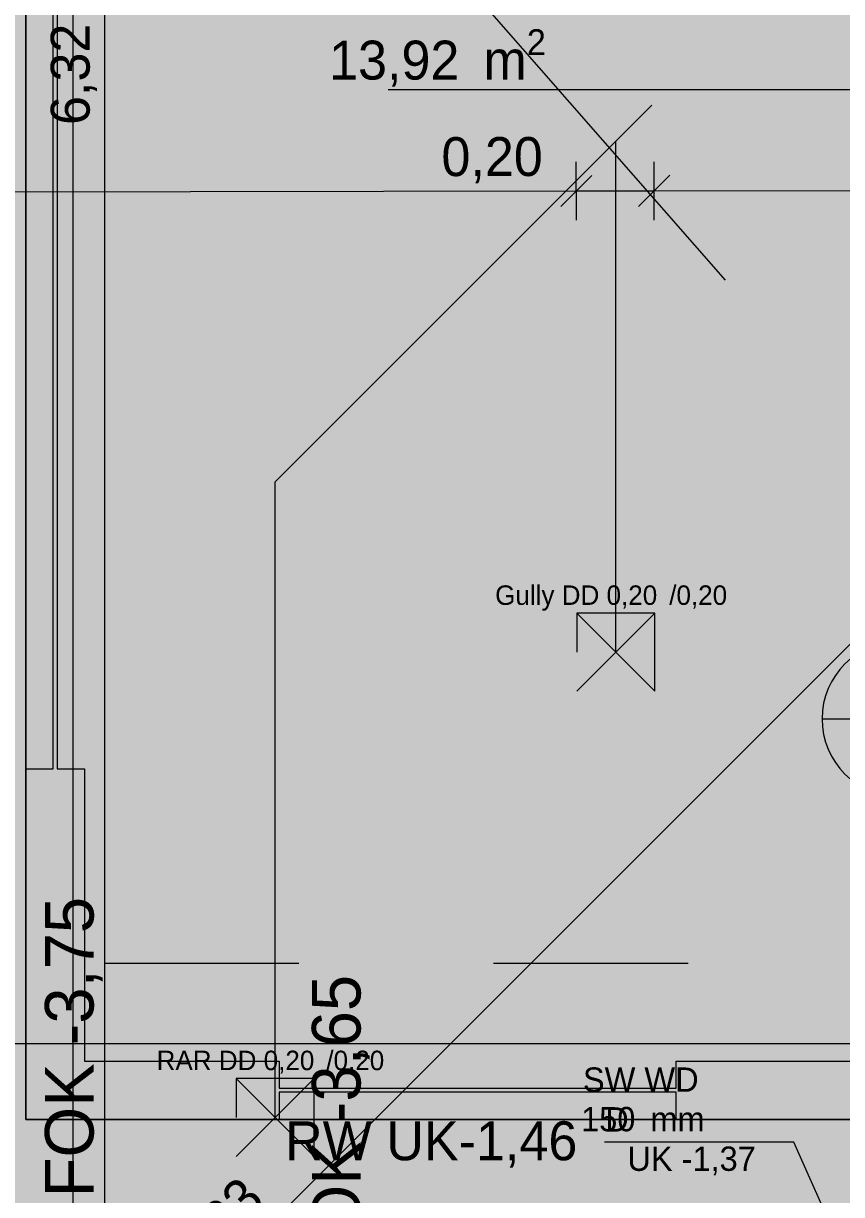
# Model space of a CAD drawing. Header units: metres. Extents: x -14 to 130, y -38 to 4.
# Drawn here: x 11.873 to 13.974, y -21.388 to -18.381 of the extents above; entities that cross this region are included whole.
import ezdxf

# ---------------------------------------------------------------- set-up
doc = ezdxf.new("R2010")
doc.units = ezdxf.units.M
doc.header["$MEASUREMENT"] = 0
for name, pattern in [('Kanal', [0.005, 0.003, -0.001, 0, -0.001]), ('Strichlinie eng', [0.002, 0.0015, -0.0005]), ('Untersicht', [0.001, 0.0005, -0.0005])]:
    doc.linetypes.add(name, pattern=pattern)
for name, color, linetype in [('-1._KG PP_3_270 Deckendurchbruchsymbol', 7, 'Continuous'), ('-1._KG PP_3_570 Beschriftung 3D', 7, 'Continuous'), ('-1._KG PP_3_810 Raum', 7, 'Continuous'), ('-1._KG PP_3_815 Raumbegrenzung', 7, 'Continuous'), ('-1._KG PP_3_860 Marker Änderung bis 26mmtt', 7, 'Continuous'), ('-1._KG PP_3_950 Polierplan Bemaßung', 7, 'Continuous'), ('-1._KG PP_3_Bemaßen_Sperrmaß 2D', 7, 'Continuous'), ('-1._KG PP_3_Gelände_Beschriftung Gelände', 7, 'Continuous'), ('-1._KG PP_3_Kataster Grenzpunkte_Grenzpunkt (GP) Hausecke_Kennzeichen', 7, 'Continuous'), ('-1._KG PP_3_Kataster Grenzpunkte_Grenzpunkt (GP) Hausecke_Punktnummer', 7, 'Continuous'), ('-1._KG PP_3_Kataster Grenzpunkte_Grenzpunkt (GP) Zeichen im Fels_Kennzeichen', 7, 'Continuous'), ('-1._KG PP_3_Kataster Grundstücke_Grundstück', 7, 'Continuous')]:
    doc.layers.add(name, color=color, linetype=linetype)
doc.styles.add('ERSTELLTER_STIL_5', font='')
doc.styles.get('ERSTELLTER_STIL_5').set_extended_font_data('Eurostile')
doc.linetypes.add('GAS', pattern='A,0,[1,415_260415_PP_VA_1_2 -1 KG1.Shx,S=0.186508,R=0,X=0,Y=0],-26.5,0', length=26.5)

msp = doc.modelspace()

# ---------------------------------------------------------------- hatches: boundary and pattern name
at = {"layer": '-1._KG PP_3_570 Beschriftung 3D', "linetype": 'Continuous', "lineweight": 0, "true_color": 0x191100}
h = msp.add_hatch(color=28, dxfattribs=at)
h.paths.add_polyline_path([(11.95, -16.095), (11.95, -20.295), (11.88, -20.295), (11.88, -21.195), (12.53, -21.195), (12.53, -21.125), (13.55, -21.125), (13.55, -21.195), (14.2, -21.195), (14.2, -20.295), (14.13, -20.295), (14.13, -16.095), (14.2, -16.095), (14.2, -15.195), (13.55, -15.195), (13.55, -15.265), (12.53, -15.265), (12.53, -15.195), (11.88, -15.195), (11.88, -16.095)])
h.paths.add_polyline_path([(11.96, -20.295), (11.96, -16.095), (12.03, -16.095), (12.03, -15.345), (12.53, -15.345), (12.53, -15.275), (13.55, -15.275), (13.55, -15.345), (14.05, -15.345), (14.05, -16.095), (14.12, -16.095), (14.12, -20.295), (14.05, -20.295), (14.05, -21.045), (13.55, -21.045), (13.55, -21.115), (12.53, -21.115), (12.53, -21.045), (12.03, -21.045), (12.03, -20.295)], flags=0)
at = {"layer": '-1._KG PP_3_Gelände_Beschriftung Gelände', "linetype": 'Continuous', "lineweight": 0, "true_color": 0x0f1f00}
msp.add_hatch(color=88, dxfattribs=at).paths.add_polyline_path([(9.31, -22.05), (16.31, -22.05), (16.31, -14.05), (9.31, -14.05)])

# ---------------------------------------------------------------- linework, layer by layer
at = {"layer": '-1._KG PP_3_270 Deckendurchbruchsymbol', "color": 7, "linetype": 'Untersicht', "lineweight": 13, "ltscale": 1000}
for p, q in [((13.295, -20.095), (13.495, -19.895)), ((13.295, -19.895), (13.495, -20.095)), ((12.42, -21.29), (12.62, -21.09)), ((12.42, -21.09), (12.62, -21.29))]:
    msp.add_line(p, q, dxfattribs=at)
at = {"layer": '-1._KG PP_3_270 Deckendurchbruchsymbol', "color": 7, "linetype": 'Untersicht', "lineweight": 13, "ltscale": 1000, "flags": 128}
for points in [[(13.495, -20.095), (13.495, -19.895), (13.295, -19.895), (13.295, -20.095)], [(12.62, -21.29), (12.62, -21.09), (12.42, -21.09), (12.42, -21.29)]]:
    msp.add_lwpolyline(points, close=True, dxfattribs=at)
at = {"layer": '-1._KG PP_3_570 Beschriftung 3D', "color": 40, "linetype": 'Continuous', "lineweight": 0, "ltscale": 1000, "true_color": 0xffb300, "flags": 128}
for points in [[(11.95, -20.295), (11.95, -16.095)], [(11.96, -16.095), (11.96, -20.295)], [(11.9604, -16.095), (11.9604, -20.295)], [(11.88, -20.295), (11.95, -20.295)], [(11.88, -21.195), (11.88, -20.295)], [(11.96, -20.295), (12.03, -20.295)], [(12.03, -20.295), (12.03, -21.045)], [(12.0304, -20.295), (12.0304, -21.045)], [(12.03, -21.045), (12.53, -21.045)], [(12.53, -21.045), (12.53, -21.115)], [(12.5304, -21.045), (12.5304, -21.115)], [(13.55, -21.045), (14.05, -21.045)], [(13.55, -21.115), (13.55, -21.045)], [(12.53, -21.115), (13.55, -21.115)], [(12.53, -21.125), (12.53, -21.195)], [(13.55, -21.125), (12.53, -21.125)], [(12.5304, -21.125), (12.5304, -21.195)], [(13.55, -21.195), (13.55, -21.125)], [(12.53, -21.195), (11.88, -21.195)], [(14.2, -21.195), (13.55, -21.195)]]:
    msp.add_lwpolyline(points, dxfattribs=at)
at = {"layer": '-1._KG PP_3_810 Raum', "color": 5, "linetype": 'Continuous', "lineweight": 0, "ltscale": 1000, "flags": 128}
msp.add_lwpolyline([(11.88, -15.195), (11.88, -21.195), (14.2, -21.195), (14.2, -15.195)], close=True, dxfattribs=at)
at = {"layer": '-1._KG PP_3_815 Raumbegrenzung', "color": 5, "linetype": 'Continuous', "lineweight": 0, "ltscale": 1000, "flags": 128}
msp.add_lwpolyline([(11.88, -21.195), (11.88, -15.195), (14.2, -15.195), (14.2, -21.195)], close=True, dxfattribs=at)
at = {"layer": '-1._KG PP_3_860 Marker Änderung bis 26mmtt', "color": 7, "linetype": 'Continuous', "lineweight": 13, "ltscale": 1000}
msp.add_line((13.9243, -20.1666), (14.3243, -20.1666), dxfattribs=at)
for start, end in [(0, 180), (180, 0)]:
    msp.add_arc((14.1243, -20.1666), 0.2, start, end, dxfattribs=at)
at = {"layer": '-1._KG PP_3_Bemaßen_Sperrmaß 2D', "color": 5, "linetype": 'GAS', "lineweight": 0, "ltscale": 1000}
for p, q in [((12, 3), (12, -36)), ((-1.5, -21), (21, -21))]:
    msp.add_line(p, q, dxfattribs=at)
at = {"layer": '-1._KG PP_3_Gelände_Beschriftung Gelände', "color": 76, "linetype": 'Strichlinie eng', "lineweight": 13, "ltscale": 1000, "true_color": 0x3f7f02, "flags": 128}
msp.add_lwpolyline([(16.31, -22.05), (9.31, -14.05)], dxfattribs=at)
at = {"layer": '-1._KG PP_3_Kataster Grenzpunkte_Grenzpunkt (GP) Hausecke_Kennzeichen', "color": 6, "linetype": 'Continuous', "lineweight": 13, "ltscale": 1000, "true_color": 0xfb02fe}
for p, q in [((12.0822, -21.495), (12.0822, -15.175)), ((13.4935, -18.8857), (13.4933, -18.7357)), ((13.2935, -18.8859), (13.2933, -18.7359)), ((13.3333, -18.7709), (13.2534, -18.851)), ((13.5333, -18.7706), (13.4534, -18.8507)), ((7.7148, -18.8179), (13.2934, -18.8109)), ((13.2934, -18.8109), (13.4934, -18.8107)), ((13.4934, -18.8107), (14.8263, -18.809))]:
    msp.add_line(p, q, dxfattribs=at)
at = {"layer": '-1._KG PP_3_Kataster Grenzpunkte_Grenzpunkt (GP) Hausecke_Kennzeichen', "color": 7, "linetype": 'Continuous', "lineweight": 13, "ltscale": 1000}
for p, q in [((13.776, -21.2535), (13.366, -21.2535)), ((13.8515, -21.2535), (13.776, -21.2535)), ((13.959, -21.4927), (13.8515, -21.2535))]:
    msp.add_line(p, q, dxfattribs=at)
at = {"layer": '-1._KG PP_3_Kataster Grenzpunkte_Grenzpunkt (GP) Hausecke_Kennzeichen', "color": 76, "linetype": 'Strichlinie eng', "lineweight": 13, "ltscale": 1000, "true_color": 0x3f7f02, "flags": 128}
msp.add_lwpolyline([(12.81, -18.55), (18.9103, -18.55)], dxfattribs=at)
at = {"layer": '-1._KG PP_3_Kataster Grenzpunkte_Grenzpunkt (GP) Hausecke_Punktnummer', "color": 8, "linetype": 'Continuous', "lineweight": 13, "ltscale": 1000, "true_color": 0x7e7f7f}
msp.add_line((15.7175, -18.2533), (9.1926, -24.7782), dxfattribs=at)
at = {"layer": '-1._KG PP_3_Kataster Grenzpunkte_Grenzpunkt (GP) Zeichen im Fels_Kennzeichen', "color": 171, "linetype": 'Kanal', "lineweight": 13, "ltscale": 1000, "true_color": 0x6c6cff, "flags": 128}
for points in [[(12.52, -21.19), (12.52, -19.5581), (14.9953, -17.0828), (14.9953, -12.0784)], [(13.395, -19.995), (13.395, -18.6831)]]:
    msp.add_lwpolyline(points, dxfattribs=at)
at = {"layer": '-1._KG PP_3_Kataster Grundstücke_Grundstück', "color": 30, "linetype": 'Untersicht', "lineweight": 13, "ltscale": 1000, "true_color": 0xff6400, "flags": 128}
msp.add_lwpolyline([(14.5807, -20.795), (11.765, -20.795), (11.765, -23.22), (6.0051, -23.22), (6.0051, -20.795), (0.8535, -20.795)], dxfattribs=at)

# ---------------------------------------------------------------- texts
at = {"layer": '-1._KG PP_3_270 Deckendurchbruchsymbol', "color": 1, "linetype": 'Continuous', "lineweight": 0, "char_height": 0.05, "attachment_point": 8, "style": 'ERSTELLTER_STIL_5'}
for s, insert in [('\\A1;{\\pqc;\\pt0;\\fEurostile|b0|i0|c0|p0;\\W1.000000;Gully DD 0,20\\fEurostile|b0|i0|c0|p0;\\W1.000000;\\A1{\\H.66x;\\S^  ;}\\fEurostile|b0|i0|c0|p0;\\W1.000000; /0,20\\fEurostile|b0|i0|c0|p0;\\W1.000000;\\A1{\\H.66x;\\S^  ;}\\fEurostile|b0|i0|c0|p0;\\W1.000000;\\fEurostile|b0|i0|c0|p0;\\W1.000000;\\A1{\\H.66x;\\S^  ;}}', (13.395, -19.8888)), ('\\A1;{\\pqc;\\pt0;\\fEurostile|b0|i0|c0|p0;\\W1.000000;RAR DD 0,20\\fEurostile|b0|i0|c0|p0;\\W1.000000;\\A1{\\H.66x;\\S^  ;}\\fEurostile|b0|i0|c0|p0;\\W1.000000; /0,20\\fEurostile|b0|i0|c0|p0;\\W1.000000;\\A1{\\H.66x;\\S^  ;}\\fEurostile|b0|i0|c0|p0;\\W1.000000;\\fEurostile|b0|i0|c0|p0;\\W1.000000;\\A1{\\H.66x;\\S^  ;}}', (12.52, -21.0831))]:
    msp.add_mtext(s, dxfattribs=dict(at, insert=insert))
at = {"layer": '-1._KG PP_3_810 Raum', "color": 7, "linetype": 'Continuous', "lineweight": 13, "insert": (12.6584, -18.3956), "char_height": 0.1, "attachment_point": 1, "style": 'ERSTELLTER_STIL_5'}
msp.add_mtext('\\A1;{\\pql;\\pt0,0.05;\\fEurostile|b0|i0|c0|p0;\\W1.000000;13,92\\fEurostile|b0|i0|c0|p0;\\W1.000000;\\A1{\\H.66x;\\S^  ;}\\fEurostile|b0|i0|c0|p0;\\W1.000000; m\\fEurostile|b0|i0|c0|p0;\\W1.000000;\\A1{\\H.66x;\\S2^  ;}}', dxfattribs=at)
at = {"layer": '-1._KG PP_3_950 Polierplan Bemaßung', "color": 6, "linetype": 'Continuous', "lineweight": 13, "true_color": 0xfb02fe, "attachment_point": 7, "style": 'ERSTELLTER_STIL_5'}
for s, insert, char_height, width, rotation in [('\\A1;{\\pql;\\fEurostile|b0|i0|c0|p0;\\W1.000000;6,32}', (12.0622, -18.6414), 0.1, 0.306373, 90), ('\\A1;{\\pql;\\fEurostile|b0|i0|c0|p0;\\W1.000000;0,20}', (12.947, -18.7913), 0.1, 0.306373, 0.0714), ('\\A1;{\\pql;\\fEurostile|b0|i0|c0|p0;\\W1.000000;FOK -3,75}', (12.0769, -21.3948), 0.125, 0.799165, 90), ('\\A1;{\\pql;\\fEurostile|b0|i0|c0|p0;\\W1.000000;FOK -3,65}', (12.7624, -21.595), 0.125, 0.799165, 90)]:
    msp.add_mtext(s, dxfattribs=dict(at, insert=insert, char_height=char_height, width=width, rotation=rotation))
at = {"layer": '-1._KG PP_3_Kataster Grenzpunkte_Grenzpunkt (GP) Hausecke_Kennzeichen', "color": 7, "linetype": 'Continuous', "lineweight": 13, "char_height": 0.0625, "style": 'ERSTELLTER_STIL_5'}
for s, insert, attachment_point in [('\\A1;{\\pqr;\\pt0,1;\\fEurostile|b0|i0|c0|p0;\\W1.000000;}', (13.4278, -21.0504), 3), ('\\A1;{\\pqr;\\pt0,1;\\fEurostile|b0|i0|c0|p0;\\W1.000000;SW WD\\fEurostile|b0|i0|c0|p0;\\W1.000000;\\A1{\\H.66x;\\S^  ;}\\fEurostile|b0|i0|c0|p0;\\W1.000000;\\fEurostile|b0|i0|c0|p0;\\W1.000000;\\A1{\\H.66x;\\S^  ;}\\fEurostile|b0|i0|c0|p0;\\W1.000000;\\fEurostile|b0|i0|c0|p0;\\W1.000000;\\fEurostile|b0|i0|c0|p0;\\W1.000000;\\fEurostile|b0|i0|c0|p0;\\W1.000000;\\fEurostile|b0|i0|c0|p0;\\W1.000000;\\fEurostile|b0|i0|c0|p0;\\W1.000000;\\fEurostile|b0|i0|c0|p0;\\W1.000000;\\A1{\\H.66x;\\S^  ;}\\fEurostile|b0|i0|c0|p0;\\W1.000000;\\fEurostile|b0|i0|c0|p0;\\W1.000000;\\A1{\\H.66x;\\S^  ;}\\fEurostile|b0|i0|c0|p0;\\W1.000000;\\fEurostile|b0|i0|c0|p0;\\W1.000000;\\fEurostile|b0|i0|c0|p0;\\W1.000000;\\fEurostile|b0|i0|c0|p0;\\W1.000000;\\fEurostile|b0|i0|c0|p0;\\W1.000000;\\fEurostile|b0|i0|c0|p0;\\W1.000000;\\fEurostile|b0|i0|c0|p0;\\W1.000000;\\A1{\\H.66x;\\S^  ;}\\fEurostile|b0|i0|c0|p0;\\W1.000000;\\fEurostile|b0|i0|c0|p0;\\W1.000000;\\A1{\\H.66x;\\S^  ;}\\fEurostile|b0|i0|c0|p0;\\W1.000000;\\fEurostile|b0|i0|c0|p0;\\W1.000000;\\fEurostile|b0|i0|c0|p0;\\W1.000000;\\fEurostile|b0|i0|c0|p0;\\W1.000000;\\fEurostile|b0|i0|c0|p0;\\W1.000000;\\fEurostile|b0|i0|c0|p0;\\W1.000000;\\fEurostile|b0|i0|c0|p0;\\W1.000000;\\A1{\\H.66x;\\S^  ;}\\fEurostile|b0|i0|c0|p0;\\W1.000000;\\fEurostile|b0|i0|c0|p0;\\W1.000000;\\A1{\\H.66x;\\S^  ;}\\fEurostile|b0|i0|c0|p0;\\W1.000000;\\fEurostile|b0|i0|c0|p0;\\W1.000000;\\fEurostile|b0|i0|c0|p0;\\W1.000000;\\fEurostile|b0|i0|c0|p0;\\W1.000000;\\fEurostile|b0|i0|c0|p0;\\W1.000000;\\fEurostile|b0|i0|c0|p0;\\W1.000000;\\fEurostile|b0|i0|c0|p0;\\W1.000000;\\A1{\\H.66x;\\S^  ;}\\fEurostile|b0|i0|c0|p0;\\W1.000000;\\fEurostile|b0|i0|c0|p0;\\W1.000000;\\A1{\\H.66x;\\S^  ;}\\fEurostile|b0|i0|c0|p0;\\W1.000000;\\fEurostile|b0|i0|c0|p0;\\W1.000000;\\fEurostile|b0|i0|c0|p0;\\W1.000000;\\fEurostile|b0|i0|c0|p0;\\W1.000000;\\fEurostile|b0|i0|c0|p0;\\W1.000000;\\fEurostile|b0|i0|c0|p0;\\W1.000000;\\fEurostile|b0|i0|c0|p0;\\W1.000000;\\A1{\\H.66x;\\S^  ;}\\fEurostile|b0|i0|c0|p0;\\W1.000000;}', (13.776, -21.0615), 3), ('\\A1;{\\pqr;\\pt0,1;\\fEurostile|b0|i0|c0|p0;\\W1.000000;150\\fEurostile|b0|i0|c0|p0;\\W1.000000;\\A1{\\H.66x;\\S^  ;}\\fEurostile|b0|i0|c0|p0;\\W1.000000; mm\\fEurostile|b0|i0|c0|p0;\\W1.000000;\\A1{\\H.66x;\\S^  ;}\\fEurostile|b0|i0|c0|p0;\\W1.000000;\\fEurostile|b0|i0|c0|p0;\\W1.000000;\\fEurostile|b0|i0|c0|p0;\\W1.000000;\\fEurostile|b0|i0|c0|p0;\\W1.000000;\\fEurostile|b0|i0|c0|p0;\\W1.000000;\\fEurostile|b0|i0|c0|p0;\\W1.000000;\\fEurostile|b0|i0|c0|p0;\\W1.000000;\\A1{\\H.66x;\\S^  ;}\\fEurostile|b0|i0|c0|p0;\\W1.000000;\\fEurostile|b0|i0|c0|p0;\\W1.000000;\\A1{\\H.66x;\\S^  ;}\\fEurostile|b0|i0|c0|p0;\\W1.000000;\\fEurostile|b0|i0|c0|p0;\\W1.000000;\\fEurostile|b0|i0|c0|p0;\\W1.000000;\\fEurostile|b0|i0|c0|p0;\\W1.000000;\\fEurostile|b0|i0|c0|p0;\\W1.000000;\\fEurostile|b0|i0|c0|p0;\\W1.000000;\\fEurostile|b0|i0|c0|p0;\\W1.000000;\\A1{\\H.66x;\\S^  ;}\\fEurostile|b0|i0|c0|p0;\\W1.000000;\\fEurostile|b0|i0|c0|p0;\\W1.000000;\\A1{\\H.66x;\\S^  ;}\\fEurostile|b0|i0|c0|p0;\\W1.000000;\\fEurostile|b0|i0|c0|p0;\\W1.000000;\\fEurostile|b0|i0|c0|p0;\\W1.000000;\\fEurostile|b0|i0|c0|p0;\\W1.000000;\\fEurostile|b0|i0|c0|p0;\\W1.000000;\\fEurostile|b0|i0|c0|p0;\\W1.000000;\\fEurostile|b0|i0|c0|p0;\\W1.000000;\\A1{\\H.66x;\\S^  ;}\\fEurostile|b0|i0|c0|p0;\\W1.000000;\\fEurostile|b0|i0|c0|p0;\\W1.000000;\\A1{\\H.66x;\\S^  ;}\\fEurostile|b0|i0|c0|p0;\\W1.000000;\\fEurostile|b0|i0|c0|p0;\\W1.000000;\\fEurostile|b0|i0|c0|p0;\\W1.000000;\\fEurostile|b0|i0|c0|p0;\\W1.000000;\\fEurostile|b0|i0|c0|p0;\\W1.000000;\\fEurostile|b0|i0|c0|p0;\\W1.000000;\\fEurostile|b0|i0|c0|p0;\\W1.000000;\\A1{\\H.66x;\\S^  ;}\\fEurostile|b0|i0|c0|p0;\\W1.000000;\\fEurostile|b0|i0|c0|p0;\\W1.000000;\\A1{\\H.66x;\\S^  ;}\\fEurostile|b0|i0|c0|p0;\\W1.000000;\\fEurostile|b0|i0|c0|p0;\\W1.000000;\\fEurostile|b0|i0|c0|p0;\\W1.000000;\\fEurostile|b0|i0|c0|p0;\\W1.000000;\\fEurostile|b0|i0|c0|p0;\\W1.000000;\\fEurostile|b0|i0|c0|p0;\\W1.000000;\\fEurostile|b0|i0|c0|p0;\\W1.000000;\\A1{\\H.66x;\\S^  ;}\\fEurostile|b0|i0|c0|p0;\\W1.000000;}', (13.776, -21.163), 3), ('\\A1;{\\pqr;\\pt0,1;\\fEurostile|b0|i0|c0|p0;\\W1.000000;D}', (13.4278, -21.1637), 3), ('\\A1;{\\pql;\\fEurostile|b0|i0|c0|p0;\\W1.000000;UK \\fEurostile|b0|i0|c0|p0;\\W1.000000;-1,37}', (13.4244, -21.2646), 1)]:
    msp.add_mtext(s, dxfattribs=dict(at, insert=insert, attachment_point=attachment_point))
at = {"layer": '-1._KG PP_3_Kataster Grenzpunkte_Grenzpunkt (GP) Hausecke_Punktnummer', "color": 8, "linetype": 'Continuous', "lineweight": 13, "true_color": 0x7e7f7f, "insert": (12.3262, -21.6035), "char_height": 0.1, "attachment_point": 7, "rotation": 45, "style": 'ERSTELLTER_STIL_5'}
msp.add_mtext('\\A1;{\\pql;\\fEurostile|b0|i0|c0|p0;\\W1.000000;9,23}', dxfattribs=at)
at = {"layer": '-1._KG PP_3_Kataster Grenzpunkte_Grenzpunkt (GP) Zeichen im Fels_Kennzeichen', "color": 171, "linetype": 'Continuous', "lineweight": 13, "true_color": 0x6c6cff, "insert": (12.9207, -21.1999), "char_height": 0.1, "attachment_point": 2, "style": 'ERSTELLTER_STIL_5'}
msp.add_mtext('\\A1;{\\pqc;\\fEurostile|b0|i0|c0|p0;\\W1.000000;RW UK-1,46}', dxfattribs=at)

doc.saveas('drawing.dxf')
